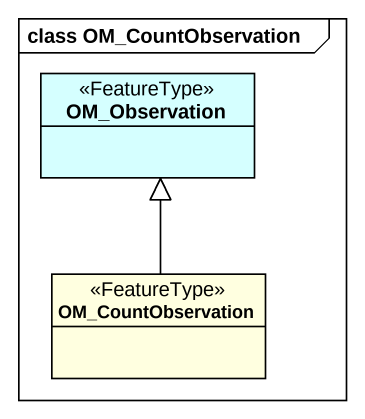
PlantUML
@startuml
mainframe class OM_CountObservation
hide circle
hide empty members
class OM_Observation <<FeatureType>> #D5FFFF
class OM_CountObservation <<FeatureType>> #FFFFE0
OM_CountObservation -up-|> OM_Observation
@enduml
